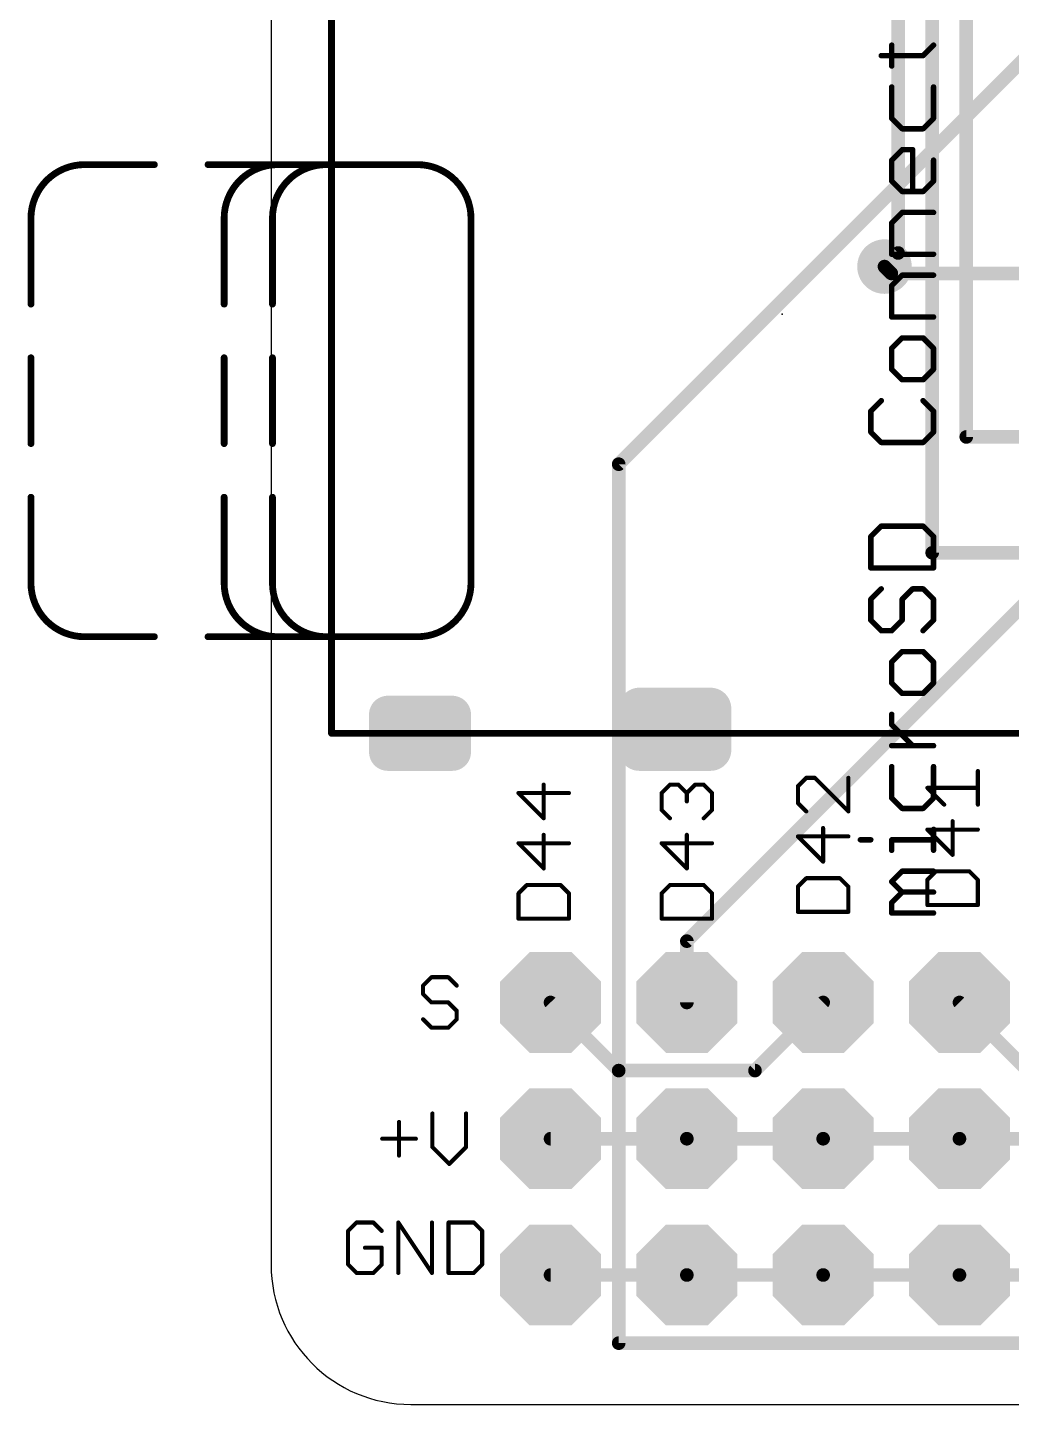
# Model space of a CAD drawing. Extents: x -5 to 102, y -1 to 61.
# Drawn here: x -4.54 to 13.8, y 0 to 25.67 of the extents above; entities that cross this region are included whole.
import ezdxf

# ---------------------------------------------------------------- set-up
doc = ezdxf.new("R2010")
doc.units = 0
for name, color, linetype in [('1', 22, 'CONTINUOUS'), ('16', 175, 'CONTINUOUS'), ('17', 82, 'CONTINUOUS'), ('18', 82, 'CONTINUOUS'), ('20', 7, 'CONTINUOUS'), ('21', 253, 'CONTINUOUS'), ('23', 7, 'CONTINUOUS'), ('48', 253, 'CONTINUOUS'), ('51', 253, 'CONTINUOUS')]:
    doc.layers.add(name, color=color, linetype=linetype)

# ---------------------------------------------------------------- blocks, each defined once
blk = doc.blocks.new('RECT248000X336000R50')
at = {"const_width": 0.3875}
blk.add_lwpolyline([(0.5813, -0.6625), (0.5813, 0.6625, 0.4142), (0.3875, 0.8563), (-0.3875, 0.8563, 0.4142), (-0.5813, 0.6625), (-0.5813, -0.6625, 0.4142), (-0.3875, -0.8563), (0.3875, -0.8563, 0.4142)], format="xyb", close=True, dxfattribs=at)
blk.add_solid([(-0.4129, -0.6879), (0.4129, -0.6879), (-0.4129, 0.6879), (0.4129, 0.6879)])
blk = doc.blocks.new('RECT224000X304000R50')
at = {"const_width": 0.35}
blk.add_lwpolyline([(0.525, -0.6), (0.525, 0.6, 0.4142), (0.35, 0.775), (-0.35, 0.775, 0.4142), (-0.525, 0.6), (-0.525, -0.6, 0.4142), (-0.35, -0.775), (0.35, -0.775, 0.4142)], format="xyb", close=True, dxfattribs=at)
blk.add_solid([(-0.3754, -0.6254), (0.3754, -0.6254), (-0.3754, 0.6254), (0.3754, 0.6254)])
blk = doc.blocks.new('RECT')
blk.add_solid([(-0.5, -0.5), (0.5, -0.5), (-0.5, 0.5), (0.5, 0.5)])
blk = doc.blocks.new('OCTAGONP')
at = {"const_width": 0.5}
blk.add_lwpolyline([(-0.25, -0.1036), (-0.25, 0.1036), (-0.1036, 0.25), (0.1036, 0.25), (0.25, 0.1036), (0.25, -0.1036), (0.1036, -0.25), (-0.1036, -0.25), (-0.25, -0.1036), (-0.25, 0.1036)], dxfattribs=at)
blk = doc.blocks.new('ROUNDV')
at = {"const_width": 0.5}
blk.add_lwpolyline([(0, -0.25, 1), (0, 0.25, 1), (0, -0.25)], format="xyb", dxfattribs=at)

msp = doc.modelspace()

# ---------------------------------------------------------------- linework, layer by layer
at = {"layer": '1', "const_width": 0.254}
for points in [[(12.319, 44.958), (12.319, 15.875)], [(11.684, 21.463), (11.684, 33.655)], [(12.954, 30.607), (12.954, 18.034)], [(11.43, 21.209), (11.684, 21.463)], [(12.954, 18.034), (17.653, 18.034)], [(12.319, 15.875), (16.129, 15.875)], [(5.207, 7.493), (6.477, 6.223)], [(6.477, 6.223), (6.477, 1.143)], [(7.747, 4.953), (10.287, 4.953)], [(10.287, 4.953), (12.827, 4.953)], [(12.827, 4.953), (15.367, 4.953)], [(7.747, 2.413), (10.287, 2.413)], [(10.287, 2.413), (12.827, 2.413)], [(12.827, 2.413), (15.367, 2.413)], [(6.477, 1.143), (82.042, 1.143)]]:
    msp.add_lwpolyline(points, dxfattribs=at)
at = {"layer": '1', "const_width": 0.127}
for points in [[(11.7289, 21.4181, 1), (11.6391, 21.5079)], [(11.3851, 21.2539, 1), (11.4749, 21.1641)], [(11.6205, 21.463, 1), (11.7475, 21.463)], [(12.954, 18.0975, 1), (12.954, 17.9705)], [(12.8905, 18.034, 1), (13.0175, 18.034)], [(12.319, 15.9385, 1), (12.319, 15.8115)], [(12.2555, 15.875, 1), (12.3825, 15.875)], [(5.2519, 7.5379, 1), (5.1621, 7.4481)], [(6.5405, 6.223, 1), (6.4135, 6.223)], [(6.4321, 6.1781, 1), (6.5219, 6.2679)], [(7.747, 5.0165, 1), (7.747, 4.8895)], [(10.287, 5.0165, 1), (10.287, 4.8895)], [(10.287, 4.8895, 1), (10.287, 5.0165)], [(12.827, 5.0165, 1), (12.827, 4.8895)], [(12.827, 4.8895, 1), (12.827, 5.0165)], [(7.747, 2.4765, 1), (7.747, 2.3495)], [(10.287, 2.4765, 1), (10.287, 2.3495)], [(10.287, 2.3495, 1), (10.287, 2.4765)], [(12.827, 2.4765, 1), (12.827, 2.3495)], [(12.827, 2.3495, 1), (12.827, 2.4765)], [(6.477, 1.2065, 1), (6.477, 1.0795)], [(6.4135, 1.143, 1), (6.5405, 1.143)]]:
    msp.add_lwpolyline(points, format="xyb", dxfattribs=at)
at = {"layer": '16', "const_width": 0.254}
for points in [[(6.477, 17.526), (14.478, 25.527)], [(11.557, 21.082), (11.43, 21.209)], [(30.226, 21.082), (11.557, 21.082)], [(7.747, 8.636), (17.018, 17.907)], [(6.477, 6.223), (6.477, 17.526)], [(7.747, 7.493), (7.747, 8.636)], [(10.287, 7.493), (9.017, 6.223)], [(12.827, 7.493), (14.097, 6.223)], [(9.017, 6.223), (6.477, 6.223)], [(7.747, 4.953), (5.207, 4.953)], [(7.747, 2.413), (5.207, 2.413)]]:
    msp.add_lwpolyline(points, dxfattribs=at)
at = {"layer": '16', "const_width": 0.127}
for points in [[(11.4749, 21.2539, 1), (11.3851, 21.1641)], [(11.557, 21.1455, 1), (11.557, 21.0185)], [(11.5121, 21.0371, 1), (11.6019, 21.1269)], [(6.5405, 17.526, 1), (6.4135, 17.526)], [(6.4321, 17.5709, 1), (6.5219, 17.4811)], [(7.8105, 8.636, 1), (7.6835, 8.636)], [(7.7021, 8.6809, 1), (7.7919, 8.5911)], [(7.6835, 7.493, 1), (7.8105, 7.493)], [(10.3319, 7.4481, 1), (10.2421, 7.5379)], [(12.8719, 7.5379, 1), (12.7821, 7.4481)], [(6.477, 6.2865, 1), (6.477, 6.1595)], [(6.4135, 6.223, 1), (6.5405, 6.223)], [(8.9721, 6.2679, 1), (9.0619, 6.1781)], [(9.017, 6.1595, 1), (9.017, 6.2865)], [(5.207, 5.0165, 1), (5.207, 4.8895)], [(7.747, 4.8895, 1), (7.747, 5.0165)], [(5.207, 2.4765, 1), (5.207, 2.3495)], [(7.747, 2.3495, 1), (7.747, 2.4765)]]:
    msp.add_lwpolyline(points, format="xyb", dxfattribs=at)
at = {"layer": '20'}
for p, q in [((0, 58.5419), (0, 2.6058)), ((2.6058, 0), (99.1487, 0))]:
    msp.add_line(p, q, dxfattribs=at)
msp.add_arc((2.6058, 2.6058), 2.6058, 180, 270, dxfattribs=at)
at = {"layer": '21'}
for points, const_width in [([(1.125, 27.81), (1.125, 12.51)], 0.127), ([(1.125, 23.11), (2.725, 23.11)], 0.127), ([(3.725, 22.11), (3.725, 15.31)], 0.127), ([(2.725, 14.31), (1.125, 14.31)], 0.127), ([(1.125, 12.51), (16.925, 12.51)], 0.127), ([(13.1699, 11.1801), (13.1699, 11.8072)], 0.0762), ([(5.0796, 10.9261), (5.0796, 11.5532)], 0.0762), ([(7.2763, 11.3964), (7.4331, 11.5532)], 0.0762), ([(7.4331, 11.5532), (7.5898, 11.5532)], 0.0762), ([(7.5898, 11.5532), (7.7466, 11.3964)], 0.0762), ([(7.7466, 11.3964), (7.9034, 11.5532)], 0.0762), ([(7.9034, 11.5532), (8.0601, 11.5532)], 0.0762), ([(8.0601, 11.5532), (8.2169, 11.3964)], 0.0762), ([(9.9731, 11.6802), (9.8163, 11.5234)], 0.0762), ([(9.8163, 11.5234), (9.8163, 11.2099)], 0.0762), ([(10.1298, 11.6802), (9.9731, 11.6802)], 0.0762), ([(10.7569, 11.0531), (10.1298, 11.6802)], 0.0762), ([(10.7569, 11.6802), (10.7569, 11.0531)], 0.0762), ([(5.5499, 11.3964), (4.6093, 11.3964)], 0.0762), ([(4.6093, 11.3964), (5.0796, 10.9261)], 0.0762), ([(7.2763, 11.0829), (7.2763, 11.3964)], 0.0762), ([(7.7466, 11.3964), (7.7466, 11.2397)], 0.0762), ([(8.2169, 11.3964), (8.2169, 11.0829)], 0.0762), ([(12.5428, 11.1801), (12.2293, 11.4937)], 0.0762), ([(12.2293, 11.4937), (13.1699, 11.4937)], 0.0762), ([(7.4331, 10.9261), (7.2763, 11.0829)], 0.0762), ([(8.2169, 11.0829), (8.0601, 10.9261)], 0.0762), ([(9.8163, 11.2099), (9.9731, 11.0531)], 0.0762), ([(10.2866, 10.1176), (10.2866, 10.7447)], 0.0762), ([(12.6996, 10.2446), (12.6996, 10.8717)], 0.0762), ([(5.0796, 9.9906), (5.0796, 10.6177)], 0.0762), ([(7.7466, 9.9906), (7.7466, 10.6177)], 0.0762), ([(10.7569, 10.5879), (9.8163, 10.5879)], 0.0762), ([(9.8163, 10.5879), (10.2866, 10.1176)], 0.0762), ([(13.1699, 10.7149), (12.2293, 10.7149)], 0.0762), ([(12.2293, 10.7149), (12.6996, 10.2446)], 0.0762), ([(5.5499, 10.4609), (4.6093, 10.4609)], 0.0762), ([(4.6093, 10.4609), (5.0796, 9.9906)], 0.0762), ([(8.2169, 10.4609), (7.2763, 10.4609)], 0.0762), ([(7.2763, 10.4609), (7.7466, 9.9906)], 0.0762), ([(9.9731, 9.8092), (9.8163, 9.6524)], 0.0762), ([(10.6001, 9.8092), (9.9731, 9.8092)], 0.0762), ([(10.7569, 9.6524), (10.6001, 9.8092)], 0.0762), ([(12.3861, 9.9362), (12.2293, 9.7794)], 0.0762), ([(12.2293, 9.7794), (12.2293, 9.3091)], 0.0762), ([(13.0131, 9.9362), (12.3861, 9.9362)], 0.0762), ([(13.1699, 9.7794), (13.0131, 9.9362)], 0.0762), ([(13.1699, 9.3091), (13.1699, 9.7794)], 0.0762), ([(4.7661, 9.6822), (4.6093, 9.5254)], 0.0762), ([(4.6093, 9.5254), (4.6093, 9.0551)], 0.0762), ([(5.3931, 9.6822), (4.7661, 9.6822)], 0.0762), ([(5.5499, 9.5254), (5.3931, 9.6822)], 0.0762), ([(5.5499, 9.0551), (5.5499, 9.5254)], 0.0762), ([(7.4331, 9.6822), (7.2763, 9.5254)], 0.0762), ([(7.2763, 9.5254), (7.2763, 9.0551)], 0.0762), ([(8.0601, 9.6822), (7.4331, 9.6822)], 0.0762), ([(8.2169, 9.5254), (8.0601, 9.6822)], 0.0762), ([(8.2169, 9.0551), (8.2169, 9.5254)], 0.0762), ([(9.8163, 9.6524), (9.8163, 9.1821)], 0.0762), ([(10.7569, 9.1821), (10.7569, 9.6524)], 0.0762), ([(12.2293, 9.3091), (13.1699, 9.3091)], 0.0762), ([(4.6093, 9.0551), (5.5499, 9.0551)], 0.0762), ([(7.2763, 9.0551), (8.2169, 9.0551)], 0.0762), ([(9.8163, 9.1821), (10.7569, 9.1821)], 0.0762), ([(2.9889, 7.9637), (2.8321, 7.8069)], 0.0762), ([(3.3024, 7.9637), (2.9889, 7.9637)], 0.0762), ([(3.4592, 7.8069), (3.3024, 7.9637)], 0.0762), ([(2.8321, 7.8069), (2.8321, 7.6502)], 0.0762), ([(2.8321, 7.6502), (2.9889, 7.4934)], 0.0762), ([(2.9889, 7.4934), (3.3024, 7.4934)], 0.0762), ([(3.3024, 7.4934), (3.4592, 7.3366)], 0.0762), ([(2.9889, 7.0231), (2.8321, 7.1799)], 0.0762), ([(3.4592, 7.1799), (3.3024, 7.0231)], 0.0762), ([(3.4592, 7.3366), (3.4592, 7.1799)], 0.0762), ([(3.3024, 7.0231), (2.9889, 7.0231)], 0.0762), ([(3.0056, 5.4237), (3.0056, 4.7966)], 0.0762), ([(3.6327, 4.7966), (3.6327, 5.4237)], 0.0762), ([(2.3836, 5.2669), (2.3836, 4.6399)], 0.0762), ([(2.0701, 4.9534), (2.6972, 4.9534)], 0.0762), ([(3.0056, 4.7966), (3.3192, 4.4831)], 0.0762), ([(3.3192, 4.4831), (3.6327, 4.7966)], 0.0762), ([(1.5919, 3.3917), (1.4351, 3.2349)], 0.0762), ([(1.9054, 3.3917), (1.5919, 3.3917)], 0.0762), ([(2.0622, 3.2349), (1.9054, 3.3917)], 0.0762), ([(2.3706, 2.4511), (2.3706, 3.3917)], 0.0762), ([(2.3706, 3.3917), (2.9977, 2.4511)], 0.0762), ([(2.9977, 2.4511), (2.9977, 3.3917)], 0.0762), ([(3.3061, 3.3917), (3.3061, 2.4511)], 0.0762), ([(3.7764, 3.3917), (3.3061, 3.3917)], 0.0762), ([(3.9332, 3.2349), (3.7764, 3.3917)], 0.0762), ([(1.4351, 3.2349), (1.4351, 2.6079)], 0.0762), ([(3.9332, 2.6079), (3.9332, 3.2349)], 0.0762), ([(2.0622, 2.9214), (1.7486, 2.9214)], 0.0762), ([(2.0622, 2.6079), (2.0622, 2.9214)], 0.0762), ([(1.4351, 2.6079), (1.5919, 2.4511)], 0.0762), ([(1.9054, 2.4511), (2.0622, 2.6079)], 0.0762), ([(3.7764, 2.4511), (3.9332, 2.6079)], 0.0762), ([(1.5919, 2.4511), (1.9054, 2.4511)], 0.0762), ([(3.3061, 2.4511), (3.7764, 2.4511)], 0.0762)]:
    msp.add_lwpolyline(points, dxfattribs=dict(at, const_width=const_width))
for points, const_width in [([(1.125, 23.1417, 1), (1.125, 23.0783)], 0.0635), ([(3.725, 22.11, 0.4142), (2.725, 23.11)], 0.127), ([(2.725, 23.1417, 1), (2.725, 23.0783)], 0.0635), ([(2.725, 23.0783, 1), (2.725, 23.1417)], 0.0635), ([(3.7568, 22.11, 1), (3.6932, 22.11)], 0.0635), ([(3.6932, 22.11, 1), (3.7568, 22.11)], 0.0635), ([(2.725, 14.31, 0.4142), (3.725, 15.31)], 0.127), ([(3.7568, 15.31, 1), (3.6932, 15.31)], 0.0635), ([(3.6932, 15.31, 1), (3.7568, 15.31)], 0.0635), ([(1.125, 14.3418, 1), (1.125, 14.2782)], 0.0635), ([(2.725, 14.3418, 1), (2.725, 14.2782)], 0.0635), ([(2.725, 14.2782, 1), (2.725, 14.3418)], 0.0635), ([(1.125, 12.5418, 1), (1.125, 12.4782)], 0.0635), ([(1.0933, 12.51, 1), (1.1567, 12.51)], 0.0635), ([(13.189, 11.8072, 1), (13.1509, 11.8072)], 0.0381), ([(5.0987, 11.5532, 1), (5.0606, 11.5532)], 0.0381), ([(7.4331, 11.5723, 1), (7.4331, 11.5342)], 0.0381), ([(7.4465, 11.5397, 1), (7.4196, 11.5667)], 0.0381), ([(7.6033, 11.5667, 1), (7.5764, 11.5397)], 0.0381), ([(7.5898, 11.5342, 1), (7.5898, 11.5723)], 0.0381), ([(7.9034, 11.5723, 1), (7.9034, 11.5342)], 0.0381), ([(7.9168, 11.5397, 1), (7.8899, 11.5667)], 0.0381), ([(8.0736, 11.5667, 1), (8.0467, 11.5397)], 0.0381), ([(8.0601, 11.5342, 1), (8.0601, 11.5723)], 0.0381), ([(9.8353, 11.5234, 1), (9.7972, 11.5234)], 0.0381), ([(9.8028, 11.5369, 1), (9.8298, 11.51)], 0.0381), ([(9.9731, 11.6993, 1), (9.9731, 11.6612)], 0.0381), ([(9.9865, 11.6667, 1), (9.9596, 11.6937)], 0.0381), ([(10.1433, 11.6937, 1), (10.1164, 11.6667)], 0.0381), ([(10.1298, 11.6612, 1), (10.1298, 11.6993)], 0.0381), ([(10.7759, 11.6802, 1), (10.7378, 11.6802)], 0.0381), ([(4.6228, 11.4099, 1), (4.5958, 11.383)], 0.0381), ([(4.6093, 11.4155, 1), (4.6093, 11.3774)], 0.0381), ([(5.5499, 11.3774, 1), (5.5499, 11.4155)], 0.0381), ([(7.2953, 11.3964, 1), (7.2572, 11.3964)], 0.0381), ([(7.2628, 11.4099, 1), (7.2898, 11.383)], 0.0381), ([(7.7656, 11.3964, 1), (7.7275, 11.3964)], 0.0381), ([(7.7331, 11.4099, 1), (7.7601, 11.383)], 0.0381), ([(7.7331, 11.383, 1), (7.7601, 11.4099)], 0.0381), ([(8.236, 11.3964, 1), (8.1979, 11.3964)], 0.0381), ([(8.2034, 11.383, 1), (8.2304, 11.4099)], 0.0381), ([(12.2428, 11.5071, 1), (12.2158, 11.4802)], 0.0381), ([(12.2293, 11.5127, 1), (12.2293, 11.4746)], 0.0381), ([(13.1699, 11.4746, 1), (13.1699, 11.5127)], 0.0381), ([(7.2898, 11.0964, 1), (7.2628, 11.0694)], 0.0381), ([(7.2572, 11.0829, 1), (7.2953, 11.0829)], 0.0381), ([(7.7275, 11.2397, 1), (7.7656, 11.2397)], 0.0381), ([(8.1979, 11.0829, 1), (8.236, 11.0829)], 0.0381), ([(8.2304, 11.0694, 1), (8.2034, 11.0964)], 0.0381), ([(9.8298, 11.2234, 1), (9.8028, 11.1964)], 0.0381), ([(9.7972, 11.2099, 1), (9.8353, 11.2099)], 0.0381), ([(9.9596, 11.0397, 1), (9.9865, 11.0666)], 0.0381), ([(10.7378, 11.0531, 1), (10.7759, 11.0531)], 0.0381), ([(10.7434, 11.0397, 1), (10.7704, 11.0666)], 0.0381), ([(12.5294, 11.1667, 1), (12.5563, 11.1936)], 0.0381), ([(13.1509, 11.1801, 1), (13.189, 11.1801)], 0.0381), ([(5.0606, 10.9261, 1), (5.0987, 10.9261)], 0.0381), ([(5.0661, 10.9127, 1), (5.0931, 10.9396)], 0.0381), ([(7.4196, 10.9127, 1), (7.4465, 10.9396)], 0.0381), ([(8.0467, 10.9396, 1), (8.0736, 10.9127)], 0.0381), ([(10.3056, 10.7447, 1), (10.2675, 10.7447)], 0.0381), ([(12.7187, 10.8717, 1), (12.6806, 10.8717)], 0.0381), ([(5.0987, 10.6177, 1), (5.0606, 10.6177)], 0.0381), ([(7.7656, 10.6177, 1), (7.7275, 10.6177)], 0.0381), ([(9.8163, 10.607, 1), (9.8163, 10.5689)], 0.0381), ([(9.8298, 10.6014, 1), (9.8028, 10.5744)], 0.0381), ([(10.7569, 10.5689, 1), (10.7569, 10.607)], 0.0381), ([(12.2293, 10.734, 1), (12.2293, 10.6959)], 0.0381), ([(12.2428, 10.7284, 1), (12.2158, 10.7014)], 0.0381), ([(13.1699, 10.6959, 1), (13.1699, 10.734)], 0.0381), ([(4.6093, 10.48, 1), (4.6093, 10.4419)], 0.0381), ([(4.6228, 10.4744, 1), (4.5958, 10.4474)], 0.0381), ([(5.5499, 10.4419, 1), (5.5499, 10.48)], 0.0381), ([(7.2763, 10.48, 1), (7.2763, 10.4419)], 0.0381), ([(7.2898, 10.4744, 1), (7.2628, 10.4474)], 0.0381), ([(8.2169, 10.4419, 1), (8.2169, 10.48)], 0.0381), ([(12.6861, 10.2311, 1), (12.7131, 10.2581)], 0.0381), ([(5.0606, 9.9906, 1), (5.0987, 9.9906)], 0.0381), ([(5.0661, 9.9771, 1), (5.0931, 10.0041)], 0.0381), ([(7.7275, 9.9906, 1), (7.7656, 9.9906)], 0.0381), ([(7.7331, 9.9771, 1), (7.7601, 10.0041)], 0.0381), ([(10.2675, 10.1176, 1), (10.3056, 10.1176)], 0.0381), ([(10.2731, 10.1041, 1), (10.3001, 10.1311)], 0.0381), ([(12.6806, 10.2446, 1), (12.7187, 10.2446)], 0.0381), ([(9.9731, 9.8282, 1), (9.9731, 9.7901)], 0.0381), ([(9.9865, 9.7957, 1), (9.9596, 9.8226)], 0.0381), ([(10.6136, 9.8226, 1), (10.5867, 9.7957)], 0.0381), ([(10.6001, 9.7901, 1), (10.6001, 9.8282)], 0.0381), ([(12.2483, 9.7794, 1), (12.2102, 9.7794)], 0.0381), ([(12.2158, 9.7929, 1), (12.2428, 9.7659)], 0.0381), ([(12.3861, 9.9552, 1), (12.3861, 9.9171)], 0.0381), ([(12.3995, 9.9227, 1), (12.3726, 9.9496)], 0.0381), ([(13.0266, 9.9496, 1), (12.9997, 9.9227)], 0.0381), ([(13.0131, 9.9171, 1), (13.0131, 9.9552)], 0.0381), ([(13.189, 9.7794, 1), (13.1509, 9.7794)], 0.0381), ([(13.1564, 9.7659, 1), (13.1834, 9.7929)], 0.0381), ([(4.6283, 9.5254, 1), (4.5902, 9.5254)], 0.0381), ([(4.5958, 9.5389, 1), (4.6228, 9.5119)], 0.0381), ([(4.7661, 9.7012, 1), (4.7661, 9.6631)], 0.0381), ([(4.7795, 9.6687, 1), (4.7526, 9.6956)], 0.0381), ([(5.4066, 9.6956, 1), (5.3797, 9.6687)], 0.0381), ([(5.3931, 9.6631, 1), (5.3931, 9.7012)], 0.0381), ([(5.569, 9.5254, 1), (5.5309, 9.5254)], 0.0381), ([(5.5364, 9.5119, 1), (5.5634, 9.5389)], 0.0381), ([(7.2953, 9.5254, 1), (7.2572, 9.5254)], 0.0381), ([(7.2628, 9.5389, 1), (7.2898, 9.5119)], 0.0381), ([(7.4331, 9.7012, 1), (7.4331, 9.6631)], 0.0381), ([(7.4465, 9.6687, 1), (7.4196, 9.6956)], 0.0381), ([(8.0736, 9.6956, 1), (8.0467, 9.6687)], 0.0381), ([(8.0601, 9.6631, 1), (8.0601, 9.7012)], 0.0381), ([(8.236, 9.5254, 1), (8.1979, 9.5254)], 0.0381), ([(8.2034, 9.5119, 1), (8.2304, 9.5389)], 0.0381), ([(9.8353, 9.6524, 1), (9.7972, 9.6524)], 0.0381), ([(9.8028, 9.6659, 1), (9.8298, 9.6389)], 0.0381), ([(10.7759, 9.6524, 1), (10.7378, 9.6524)], 0.0381), ([(10.7434, 9.6389, 1), (10.7704, 9.6659)], 0.0381), ([(12.2293, 9.3282, 1), (12.2293, 9.2901)], 0.0381), ([(12.2102, 9.3091, 1), (12.2483, 9.3091)], 0.0381), ([(13.1509, 9.3091, 1), (13.189, 9.3091)], 0.0381), ([(13.1699, 9.2901, 1), (13.1699, 9.3282)], 0.0381), ([(4.6093, 9.0742, 1), (4.6093, 9.0361)], 0.0381), ([(4.5902, 9.0551, 1), (4.6283, 9.0551)], 0.0381), ([(5.5309, 9.0551, 1), (5.569, 9.0551)], 0.0381), ([(5.5499, 9.0361, 1), (5.5499, 9.0742)], 0.0381), ([(7.2763, 9.0742, 1), (7.2763, 9.0361)], 0.0381), ([(7.2572, 9.0551, 1), (7.2953, 9.0551)], 0.0381), ([(8.1979, 9.0551, 1), (8.236, 9.0551)], 0.0381), ([(8.2169, 9.0361, 1), (8.2169, 9.0742)], 0.0381), ([(9.8163, 9.2012, 1), (9.8163, 9.1631)], 0.0381), ([(9.7972, 9.1821, 1), (9.8353, 9.1821)], 0.0381), ([(10.7378, 9.1821, 1), (10.7759, 9.1821)], 0.0381), ([(10.7569, 9.1631, 1), (10.7569, 9.2012)], 0.0381), ([(2.9889, 7.9828, 1), (2.9889, 7.9447)], 0.0381), ([(3.0023, 7.9502, 1), (2.9754, 7.9772)], 0.0381), ([(3.3159, 7.9772, 1), (3.2889, 7.9502)], 0.0381), ([(3.3024, 7.9447, 1), (3.3024, 7.9828)], 0.0381), ([(2.8512, 7.8069, 1), (2.8131, 7.8069)], 0.0381), ([(2.8186, 7.8204, 1), (2.8456, 7.7935)], 0.0381), ([(3.4457, 7.7935, 1), (3.4726, 7.8204)], 0.0381), ([(2.8456, 7.6636, 1), (2.8186, 7.6367)], 0.0381), ([(2.8131, 7.6502, 1), (2.8512, 7.6502)], 0.0381), ([(2.9889, 7.5125, 1), (2.9889, 7.4744)], 0.0381), ([(2.9754, 7.4799, 1), (3.0023, 7.5069)], 0.0381), ([(3.3159, 7.5069, 1), (3.2889, 7.4799)], 0.0381), ([(3.3024, 7.4744, 1), (3.3024, 7.5125)], 0.0381), ([(2.8456, 7.1933, 1), (2.8186, 7.1664)], 0.0381), ([(3.4782, 7.3366, 1), (3.4401, 7.3366)], 0.0381), ([(3.4401, 7.1799, 1), (3.4782, 7.1799)], 0.0381), ([(3.4726, 7.1664, 1), (3.4457, 7.1933)], 0.0381), ([(3.4457, 7.3232, 1), (3.4726, 7.3501)], 0.0381), ([(2.9889, 7.0422, 1), (2.9889, 7.0041)], 0.0381), ([(2.9754, 7.0096, 1), (3.0023, 7.0366)], 0.0381), ([(3.2889, 7.0366, 1), (3.3159, 7.0096)], 0.0381), ([(3.3024, 7.0041, 1), (3.3024, 7.0422)], 0.0381), ([(3.0247, 5.4237, 1), (2.9866, 5.4237)], 0.0381), ([(3.6517, 5.4237, 1), (3.6136, 5.4237)], 0.0381), ([(2.4027, 5.2669, 1), (2.3646, 5.2669)], 0.0381), ([(2.0701, 4.9725, 1), (2.0701, 4.9344)], 0.0381), ([(2.6972, 4.9344, 1), (2.6972, 4.9725)], 0.0381), ([(2.3646, 4.6399, 1), (2.4027, 4.6399)], 0.0381), ([(3.0191, 4.8101, 1), (2.9921, 4.7832)], 0.0381), ([(2.9866, 4.7966, 1), (3.0247, 4.7966)], 0.0381), ([(3.6136, 4.7966, 1), (3.6517, 4.7966)], 0.0381), ([(3.6462, 4.7832, 1), (3.6192, 4.8101)], 0.0381), ([(3.3057, 4.4966, 1), (3.3326, 4.4696)], 0.0381), ([(3.3057, 4.4696, 1), (3.3326, 4.4966)], 0.0381), ([(1.5919, 3.4108, 1), (1.5919, 3.3727)], 0.0381), ([(1.6053, 3.3782, 1), (1.5784, 3.4052)], 0.0381), ([(1.9189, 3.4052, 1), (1.8919, 3.3782)], 0.0381), ([(1.9054, 3.3727, 1), (1.9054, 3.4108)], 0.0381), ([(2.3897, 3.3917, 1), (2.3516, 3.3917)], 0.0381), ([(2.3865, 3.4023, 1), (2.3548, 3.3811)], 0.0381), ([(3.0167, 3.3917, 1), (2.9786, 3.3917)], 0.0381), ([(3.3061, 3.4108, 1), (3.3061, 3.3727)], 0.0381), ([(3.3252, 3.3917, 1), (3.2871, 3.3917)], 0.0381), ([(3.7899, 3.4052, 1), (3.763, 3.3782)], 0.0381), ([(3.7764, 3.3727, 1), (3.7764, 3.4108)], 0.0381), ([(1.4542, 3.2349, 1), (1.4161, 3.2349)], 0.0381), ([(1.4216, 3.2484, 1), (1.4486, 3.2215)], 0.0381), ([(2.0487, 3.2215, 1), (2.0756, 3.2484)], 0.0381), ([(3.9523, 3.2349, 1), (3.9142, 3.2349)], 0.0381), ([(3.9197, 3.2215, 1), (3.9467, 3.2484)], 0.0381), ([(1.7486, 2.9405, 1), (1.7486, 2.9024)], 0.0381), ([(2.0812, 2.9214, 1), (2.0431, 2.9214)], 0.0381), ([(2.0622, 2.9024, 1), (2.0622, 2.9405)], 0.0381), ([(1.4486, 2.6213, 1), (1.4216, 2.5944)], 0.0381), ([(1.4161, 2.6079, 1), (1.4542, 2.6079)], 0.0381), ([(2.0431, 2.6079, 1), (2.0812, 2.6079)], 0.0381), ([(2.0756, 2.5944, 1), (2.0487, 2.6213)], 0.0381), ([(3.9142, 2.6079, 1), (3.9523, 2.6079)], 0.0381), ([(3.9467, 2.5944, 1), (3.9197, 2.6213)], 0.0381), ([(1.5919, 2.4702, 1), (1.5919, 2.4321)], 0.0381), ([(1.5784, 2.4376, 1), (1.6053, 2.4646)], 0.0381), ([(1.8919, 2.4646, 1), (1.9189, 2.4376)], 0.0381), ([(1.9054, 2.4321, 1), (1.9054, 2.4702)], 0.0381), ([(2.3516, 2.4511, 1), (2.3897, 2.4511)], 0.0381), ([(2.9786, 2.4511, 1), (3.0167, 2.4511)], 0.0381), ([(2.9818, 2.4405, 1), (3.0135, 2.4617)], 0.0381), ([(3.3061, 2.4702, 1), (3.3061, 2.4321)], 0.0381), ([(3.2871, 2.4511, 1), (3.3252, 2.4511)], 0.0381), ([(3.763, 2.4646, 1), (3.7899, 2.4376)], 0.0381), ([(3.7764, 2.4321, 1), (3.7764, 2.4702)], 0.0381)]:
    msp.add_lwpolyline(points, format="xyb", dxfattribs=dict(at, const_width=const_width))
at = {"layer": '23'}
msp.add_point((9.525, 20.32), dxfattribs=at)
at = {"layer": '48', "const_width": 0.1016}
for points in [[(11.3697, 25.1422), (12.1493, 25.1422)], [(11.5646, 24.9473), (11.5646, 25.3371)], [(12.1493, 25.1422), (12.3442, 25.3371)], [(11.5646, 24.5575), (11.5646, 23.9728)], [(12.3442, 23.9728), (12.3442, 24.5575)], [(11.5646, 23.9728), (11.7595, 23.7779)], [(12.1493, 23.7779), (12.3442, 23.9728)], [(11.7595, 23.7779), (12.1493, 23.7779)], [(11.5646, 23.1932), (11.7595, 23.3881)], [(11.7595, 23.3881), (11.9544, 23.3881)], [(11.9544, 23.3881), (11.9544, 22.6085)], [(11.5646, 22.8034), (11.5646, 23.1932)], [(12.3442, 23.1932), (12.3442, 22.8034)], [(11.7595, 22.6085), (11.5646, 22.8034)], [(12.3442, 22.8034), (12.1493, 22.6085)], [(12.1493, 22.6085), (11.7595, 22.6085)], [(11.5646, 22.0238), (11.7595, 22.2187)], [(11.5646, 21.4391), (11.5646, 22.0238)], [(11.7595, 22.2187), (12.3442, 22.2187)], [(12.3442, 21.4391), (11.5646, 21.4391)], [(11.5646, 20.8544), (11.7595, 21.0493)], [(11.7595, 21.0493), (12.3442, 21.0493)], [(11.5646, 20.2697), (11.5646, 20.8544)], [(12.3442, 20.2697), (11.5646, 20.2697)], [(11.7595, 19.8799), (11.5646, 19.685)], [(12.1493, 19.8799), (11.7595, 19.8799)], [(12.3442, 19.685), (12.1493, 19.8799)], [(11.5646, 19.685), (11.5646, 19.2952)], [(12.3442, 19.2952), (12.3442, 19.685)], [(11.5646, 19.2952), (11.7595, 19.1003)], [(12.1493, 19.1003), (12.3442, 19.2952)], [(11.7595, 19.1003), (12.1493, 19.1003)], [(11.3697, 18.7105), (11.1748, 18.5156)], [(12.3442, 18.5156), (12.1493, 18.7105)], [(11.1748, 18.5156), (11.1748, 18.1258)], [(12.3442, 18.1258), (12.3442, 18.5156)], [(11.1748, 18.1258), (11.3697, 17.9309)], [(11.3697, 17.9309), (12.1493, 17.9309)], [(12.1493, 17.9309), (12.3442, 18.1258)], [(11.3697, 16.3717), (11.1748, 16.1768)], [(11.1748, 16.1768), (11.1748, 15.5921)], [(12.1493, 16.3717), (11.3697, 16.3717)], [(12.3442, 16.1768), (12.1493, 16.3717)], [(12.3442, 15.5921), (12.3442, 16.1768)], [(11.1748, 15.5921), (12.3442, 15.5921)], [(11.3697, 15.2023), (11.1748, 15.0074)], [(11.7595, 15.0074), (11.9544, 15.2023)], [(11.9544, 15.2023), (12.1493, 15.2023)], [(12.1493, 15.2023), (12.3442, 15.0074)], [(11.1748, 15.0074), (11.1748, 14.6176)], [(11.7595, 14.6176), (11.7595, 15.0074)], [(12.3442, 15.0074), (12.3442, 14.6176)], [(11.1748, 14.6176), (11.3697, 14.4227)], [(11.5646, 14.4227), (11.7595, 14.6176)], [(12.3442, 14.6176), (12.1493, 14.4227)], [(11.3697, 14.4227), (11.5646, 14.4227)], [(11.7595, 14.0329), (11.5646, 13.838)], [(11.5646, 13.838), (11.5646, 13.4482)], [(12.1493, 14.0329), (11.7595, 14.0329)], [(12.3442, 13.838), (12.1493, 14.0329)], [(12.3442, 13.4482), (12.3442, 13.838)], [(11.5646, 13.4482), (11.7595, 13.2533)], [(12.1493, 13.2533), (12.3442, 13.4482)], [(11.7595, 13.2533), (12.1493, 13.2533)], [(11.5646, 12.6686), (11.5646, 12.8635)], [(11.9544, 12.2788), (11.5646, 12.6686)], [(12.3442, 12.2788), (11.5646, 12.2788)], [(11.5646, 11.889), (11.5646, 11.3043)], [(12.3442, 11.3043), (12.3442, 11.889)], [(11.5646, 11.3043), (11.7595, 11.1094)], [(12.1493, 11.1094), (12.3442, 11.3043)], [(11.7595, 11.1094), (12.1493, 11.1094)], [(10.9799, 10.5247), (11.1748, 10.5247)], [(11.5646, 10.3298), (11.5646, 10.5247)], [(11.5646, 10.5247), (12.3442, 10.5247)], [(12.3442, 10.3298), (12.3442, 10.7196)], [(11.5646, 9.7451), (11.7595, 9.94)], [(11.7595, 9.5502), (11.5646, 9.7451)], [(11.7595, 9.94), (12.3442, 9.94)], [(11.5646, 9.3553), (11.7595, 9.5502)], [(11.7595, 9.5502), (12.3442, 9.5502)], [(11.5646, 9.1604), (11.5646, 9.3553)], [(12.3442, 9.1604), (11.5646, 9.1604)]]:
    msp.add_lwpolyline(points, dxfattribs=at)
at = {"layer": '48', "const_width": 0.0508}
for points in [[(11.3697, 25.1676, 1), (11.3697, 25.1168)], [(11.59, 25.3371, 1), (11.5392, 25.3371)], [(12.1313, 25.1601, 1), (12.1673, 25.1242)], [(12.1493, 25.1168, 1), (12.1493, 25.1676)], [(12.3622, 25.3191, 1), (12.3262, 25.355)], [(11.5392, 24.9473, 1), (11.59, 24.9473)], [(11.59, 24.5575, 1), (11.5392, 24.5575)], [(12.3696, 24.5575, 1), (12.3188, 24.5575)], [(11.5826, 23.9907, 1), (11.5466, 23.9548)], [(11.5392, 23.9728, 1), (11.59, 23.9728)], [(12.3188, 23.9728, 1), (12.3696, 23.9728)], [(12.3622, 23.9548, 1), (12.3262, 23.9907)], [(11.7595, 23.8033, 1), (11.7595, 23.7525)], [(11.7415, 23.7599, 1), (11.7775, 23.7958)], [(12.1313, 23.7958, 1), (12.1673, 23.7599)], [(12.1493, 23.7525, 1), (12.1493, 23.8033)], [(11.7595, 23.4135, 1), (11.7595, 23.3627)], [(11.7775, 23.3701, 1), (11.7415, 23.406)], [(11.9798, 23.3881, 1), (11.929, 23.3881)], [(11.9544, 23.3627, 1), (11.9544, 23.4135)], [(11.59, 23.1932, 1), (11.5392, 23.1932)], [(11.5466, 23.2111, 1), (11.5826, 23.1752)], [(12.3696, 23.1932, 1), (12.3188, 23.1932)], [(11.5826, 22.8213, 1), (11.5466, 22.7854)], [(12.3622, 22.7854, 1), (12.3262, 22.8213)], [(11.5392, 22.8034, 1), (11.59, 22.8034)], [(11.7595, 22.6339, 1), (11.7595, 22.5831)], [(11.7415, 22.5905, 1), (11.7775, 22.6264)], [(11.929, 22.6085, 1), (11.9798, 22.6085)], [(12.1313, 22.6264, 1), (12.1673, 22.5905)], [(12.1493, 22.5831, 1), (12.1493, 22.6339)], [(12.3188, 22.8034, 1), (12.3696, 22.8034)], [(11.59, 22.0238, 1), (11.5392, 22.0238)], [(11.7595, 22.2441, 1), (11.7595, 22.1933)], [(11.7775, 22.2007, 1), (11.7415, 22.2366)], [(12.3442, 22.1933, 1), (12.3442, 22.2441)], [(11.5466, 22.0417, 1), (11.5826, 22.0058)], [(11.5646, 21.4645, 1), (11.5646, 21.4137)], [(11.5392, 21.4391, 1), (11.59, 21.4391)], [(12.3442, 21.4137, 1), (12.3442, 21.4645)], [(11.7595, 21.0747, 1), (11.7595, 21.0239)], [(11.7775, 21.0313, 1), (11.7415, 21.0672)], [(12.3442, 21.0239, 1), (12.3442, 21.0747)], [(11.59, 20.8544, 1), (11.5392, 20.8544)], [(11.5466, 20.8723, 1), (11.5826, 20.8364)], [(11.5646, 20.2951, 1), (11.5646, 20.2443)], [(11.5392, 20.2697, 1), (11.59, 20.2697)], [(12.3442, 20.2443, 1), (12.3442, 20.2951)], [(11.7595, 19.9053, 1), (11.7595, 19.8545)], [(11.7775, 19.8619, 1), (11.7415, 19.8978)], [(12.1673, 19.8978, 1), (12.1313, 19.8619)], [(12.1493, 19.8545, 1), (12.1493, 19.9053)], [(11.59, 19.685, 1), (11.5392, 19.685)], [(11.5466, 19.7029, 1), (11.5826, 19.667)], [(12.3696, 19.685, 1), (12.3188, 19.685)], [(12.3262, 19.667, 1), (12.3622, 19.7029)], [(11.5826, 19.3131, 1), (11.5466, 19.2772)], [(11.5392, 19.2952, 1), (11.59, 19.2952)], [(12.3188, 19.2952, 1), (12.3696, 19.2952)], [(12.3622, 19.2772, 1), (12.3262, 19.3131)], [(11.7595, 19.1257, 1), (11.7595, 19.0749)], [(11.7415, 19.0823, 1), (11.7775, 19.1182)], [(12.1313, 19.1182, 1), (12.1673, 19.0823)], [(12.1493, 19.0749, 1), (12.1493, 19.1257)], [(11.3877, 18.6925, 1), (11.3517, 18.7284)], [(12.1673, 18.7284, 1), (12.1313, 18.6925)], [(11.2002, 18.5156, 1), (11.1494, 18.5156)], [(11.1568, 18.5335, 1), (11.1928, 18.4976)], [(12.3696, 18.5156, 1), (12.3188, 18.5156)], [(12.3262, 18.4976, 1), (12.3622, 18.5335)], [(11.1928, 18.1437, 1), (11.1568, 18.1078)], [(11.1494, 18.1258, 1), (11.2002, 18.1258)], [(11.3697, 17.9563, 1), (11.3697, 17.9055)], [(11.3517, 17.9129, 1), (11.3877, 17.9488)], [(12.1313, 17.9488, 1), (12.1673, 17.9129)], [(12.1493, 17.9055, 1), (12.1493, 17.9563)], [(12.3188, 18.1258, 1), (12.3696, 18.1258)], [(12.3622, 18.1078, 1), (12.3262, 18.1437)], [(11.2002, 16.1768, 1), (11.1494, 16.1768)], [(11.1568, 16.1947, 1), (11.1928, 16.1588)], [(11.3697, 16.3971, 1), (11.3697, 16.3463)], [(11.3877, 16.3537, 1), (11.3517, 16.3896)], [(12.1673, 16.3896, 1), (12.1313, 16.3537)], [(12.1493, 16.3463, 1), (12.1493, 16.3971)], [(12.3696, 16.1768, 1), (12.3188, 16.1768)], [(12.3262, 16.1588, 1), (12.3622, 16.1947)], [(11.1748, 15.6175, 1), (11.1748, 15.5667)], [(11.1494, 15.5921, 1), (11.2002, 15.5921)], [(12.3188, 15.5921, 1), (12.3696, 15.5921)], [(12.3442, 15.5667, 1), (12.3442, 15.6175)], [(11.3877, 15.1843, 1), (11.3517, 15.2203)], [(11.9544, 15.2277, 1), (11.9544, 15.1769)], [(11.9724, 15.1843, 1), (11.9364, 15.2203)], [(12.1673, 15.2203, 1), (12.1313, 15.1843)], [(12.1493, 15.1769, 1), (12.1493, 15.2277)], [(11.1568, 15.0254, 1), (11.1928, 14.9894)], [(11.2002, 15.0074, 1), (11.1494, 15.0074)], [(11.7415, 15.0254, 1), (11.7775, 14.9894)], [(11.7849, 15.0074, 1), (11.7341, 15.0074)], [(12.3696, 15.0074, 1), (12.3188, 15.0074)], [(12.3262, 14.9894, 1), (12.3622, 15.0254)], [(11.1928, 14.6356, 1), (11.1568, 14.5996)], [(11.1494, 14.6176, 1), (11.2002, 14.6176)], [(11.7341, 14.6176, 1), (11.7849, 14.6176)], [(11.7775, 14.5996, 1), (11.7415, 14.6356)], [(12.3188, 14.6176, 1), (12.3696, 14.6176)], [(12.3622, 14.5996, 1), (12.3262, 14.6356)], [(11.3697, 14.4481, 1), (11.3697, 14.3973)], [(11.3517, 14.4047, 1), (11.3877, 14.4407)], [(11.5466, 14.4407, 1), (11.5826, 14.4047)], [(11.5646, 14.3973, 1), (11.5646, 14.4481)], [(12.1313, 14.4407, 1), (12.1673, 14.4047)], [(11.5466, 13.856, 1), (11.5826, 13.82)], [(11.59, 13.838, 1), (11.5392, 13.838)], [(11.7595, 14.0583, 1), (11.7595, 14.0075)], [(11.7775, 14.0149, 1), (11.7415, 14.0509)], [(12.1673, 14.0509, 1), (12.1313, 14.0149)], [(12.1493, 14.0075, 1), (12.1493, 14.0583)], [(12.3696, 13.838, 1), (12.3188, 13.838)], [(12.3262, 13.82, 1), (12.3622, 13.856)], [(11.5826, 13.4662, 1), (11.5466, 13.4302)], [(11.5392, 13.4482, 1), (11.59, 13.4482)], [(12.3188, 13.4482, 1), (12.3696, 13.4482)], [(12.3622, 13.4302, 1), (12.3262, 13.4662)], [(11.7595, 13.2787, 1), (11.7595, 13.2279)], [(11.7415, 13.2353, 1), (11.7775, 13.2713)], [(12.1313, 13.2713, 1), (12.1673, 13.2353)], [(12.1493, 13.2279, 1), (12.1493, 13.2787)], [(11.59, 12.8635, 1), (11.5392, 12.8635)], [(11.5826, 12.6866, 1), (11.5466, 12.6506)], [(11.5392, 12.6686, 1), (11.59, 12.6686)], [(11.5646, 12.3042, 1), (11.5646, 12.2534)], [(11.9364, 12.2608, 1), (11.9724, 12.2968)], [(12.3442, 12.2534, 1), (12.3442, 12.3042)], [(11.59, 11.889, 1), (11.5392, 11.889)], [(12.3696, 11.889, 1), (12.3188, 11.889)], [(11.5826, 11.3223, 1), (11.5466, 11.2863)], [(11.5392, 11.3043, 1), (11.59, 11.3043)], [(12.3188, 11.3043, 1), (12.3696, 11.3043)], [(12.3622, 11.2863, 1), (12.3262, 11.3223)], [(11.7595, 11.1348, 1), (11.7595, 11.084)], [(11.7415, 11.0914, 1), (11.7775, 11.1274)], [(12.1313, 11.1274, 1), (12.1673, 11.0914)], [(12.1493, 11.084, 1), (12.1493, 11.1348)], [(10.9799, 10.5501, 1), (10.9799, 10.4993)], [(11.1748, 10.4993, 1), (11.1748, 10.5501)], [(11.59, 10.5247, 1), (11.5392, 10.5247)], [(11.5646, 10.5501, 1), (11.5646, 10.4993)], [(12.3696, 10.7196, 1), (12.3188, 10.7196)], [(12.3442, 10.4993, 1), (12.3442, 10.5501)], [(11.5392, 10.3298, 1), (11.59, 10.3298)], [(12.3188, 10.3298, 1), (12.3696, 10.3298)], [(11.5826, 9.7631, 1), (11.5466, 9.7271)], [(11.5466, 9.7631, 1), (11.5826, 9.7271)], [(11.7595, 9.9654, 1), (11.7595, 9.9146)], [(11.7775, 9.922, 1), (11.7415, 9.958)], [(12.3442, 9.9146, 1), (12.3442, 9.9654)], [(11.7595, 9.5756, 1), (11.7595, 9.5248)], [(11.7775, 9.5322, 1), (11.7415, 9.5682)], [(11.7415, 9.5322, 1), (11.7775, 9.5682)], [(12.3442, 9.5248, 1), (12.3442, 9.5756)], [(11.5466, 9.3733, 1), (11.5826, 9.3373)], [(11.59, 9.3553, 1), (11.5392, 9.3553)], [(11.5646, 9.1858, 1), (11.5646, 9.135)], [(11.5392, 9.1604, 1), (11.59, 9.1604)], [(12.3442, 9.135, 1), (12.3442, 9.1858)]]:
    msp.add_lwpolyline(points, format="xyb", dxfattribs=at)
at = {"layer": '51'}
for points, const_width in [([(-3.475, 23.11, 0.4142), (-4.475, 22.11)], 0.127), ([(-3.475, 23.1417, 1), (-3.475, 23.0783)], 0.0635), ([(-3.475, 23.0783, 1), (-3.475, 23.1417)], 0.0635), ([(-2.175, 23.0783, 1), (-2.175, 23.1417)], 0.0635), ([(-1.175, 23.1417, 1), (-1.175, 23.0783)], 0.0635), ([(0.125, 23.11, 0.4142), (-0.875, 22.11)], 0.127), ([(1.025, 23.11, 0.4142), (0.025, 22.11)], 0.127), ([(0.125, 23.1417, 1), (0.125, 23.0783)], 0.0635), ([(0.125, 23.0783, 1), (0.125, 23.1417)], 0.0635), ([(0.125, 23.0783, 1), (0.125, 23.1417)], 0.0635), ([(1.025, 23.1417, 1), (1.025, 23.0783)], 0.0635), ([(1.025, 23.0783, 1), (1.025, 23.1417)], 0.0635), ([(1.025, 23.0783, 1), (1.025, 23.1417)], 0.0635), ([(1.125, 23.0783, 1), (1.125, 23.1417)], 0.0635), ([(-4.4433, 22.11, 1), (-4.5068, 22.11)], 0.0635), ([(-4.5068, 22.11, 1), (-4.4433, 22.11)], 0.0635), ([(-0.8433, 22.11, 1), (-0.9067, 22.11)], 0.0635), ([(-0.9067, 22.11, 1), (-0.8433, 22.11)], 0.0635), ([(0.0568, 22.11, 1), (-0.0067, 22.11)], 0.0635), ([(-0.0067, 22.11, 1), (0.0568, 22.11)], 0.0635), ([(-4.5068, 20.51, 1), (-4.4433, 20.51)], 0.0635), ([(-0.9067, 20.51, 1), (-0.8433, 20.51)], 0.0635), ([(-0.0067, 20.51, 1), (0.0568, 20.51)], 0.0635), ([(-4.4433, 19.51, 1), (-4.5068, 19.51)], 0.0635), ([(-0.8433, 19.51, 1), (-0.9067, 19.51)], 0.0635), ([(0.0568, 19.51, 1), (-0.0067, 19.51)], 0.0635), ([(-4.5068, 17.91, 1), (-4.4433, 17.91)], 0.0635), ([(-0.9067, 17.91, 1), (-0.8433, 17.91)], 0.0635), ([(-0.0067, 17.91, 1), (0.0568, 17.91)], 0.0635), ([(-4.4433, 16.91, 1), (-4.5068, 16.91)], 0.0635), ([(-0.8433, 16.91, 1), (-0.9067, 16.91)], 0.0635), ([(0.0568, 16.91, 1), (-0.0067, 16.91)], 0.0635), ([(-4.475, 15.31, 0.4142), (-3.475, 14.31)], 0.127), ([(-4.4433, 15.31, 1), (-4.5068, 15.31)], 0.0635), ([(-4.5068, 15.31, 1), (-4.4433, 15.31)], 0.0635), ([(-0.875, 15.31, 0.4142), (0.125, 14.31)], 0.127), ([(-0.8433, 15.31, 1), (-0.9067, 15.31)], 0.0635), ([(-0.9067, 15.31, 1), (-0.8433, 15.31)], 0.0635), ([(0.025, 15.31, 0.4142), (1.025, 14.31)], 0.127), ([(0.0568, 15.31, 1), (-0.0067, 15.31)], 0.0635), ([(-0.0067, 15.31, 1), (0.0568, 15.31)], 0.0635), ([(-3.475, 14.3418, 1), (-3.475, 14.2782)], 0.0635), ([(-3.475, 14.2782, 1), (-3.475, 14.3418)], 0.0635), ([(-2.175, 14.2782, 1), (-2.175, 14.3418)], 0.0635), ([(-1.175, 14.3418, 1), (-1.175, 14.2782)], 0.0635), ([(0.125, 14.3418, 1), (0.125, 14.2782)], 0.0635), ([(0.125, 14.2782, 1), (0.125, 14.3418)], 0.0635), ([(0.125, 14.2782, 1), (0.125, 14.3418)], 0.0635), ([(1.025, 14.3418, 1), (1.025, 14.2782)], 0.0635), ([(1.025, 14.2782, 1), (1.025, 14.3418)], 0.0635), ([(1.025, 14.2782, 1), (1.025, 14.3418)], 0.0635), ([(1.125, 14.2782, 1), (1.125, 14.3418)], 0.0635)]:
    msp.add_lwpolyline(points, format="xyb", dxfattribs=dict(at, const_width=const_width))
at = {"layer": '51', "const_width": 0.127}
for points in [[(-2.175, 23.11), (-3.475, 23.11)], [(0.125, 23.11), (-1.175, 23.11)], [(1.025, 23.11), (0.125, 23.11)], [(1.125, 23.11), (1.025, 23.11)], [(-4.475, 22.11), (-4.475, 20.51)], [(-0.875, 22.11), (-0.875, 20.51)], [(0.025, 22.11), (0.025, 20.51)], [(-4.475, 19.51), (-4.475, 17.91)], [(-0.875, 19.51), (-0.875, 17.91)], [(0.025, 19.51), (0.025, 17.91)], [(-4.475, 16.91), (-4.475, 15.31)], [(-0.875, 16.91), (-0.875, 15.31)], [(0.025, 16.91), (0.025, 15.31)], [(-3.475, 14.31), (-2.175, 14.31)], [(-1.175, 14.31), (0.125, 14.31)], [(0.125, 14.31), (1.025, 14.31)], [(1.025, 14.31), (1.125, 14.31)]]:
    msp.add_lwpolyline(points, dxfattribs=at)

# ---------------------------------------------------------------- block references
at = {"layer": '1', "rotation": 270}
for name, p in [('RECT248000X336000R50', (7.525, 12.585)), ('RECT224000X304000R50', (2.775, 12.51))]:
    msp.add_blockref(name, p, dxfattribs=at)
at = {"layer": '17', "xscale": 1.8796, "yscale": 1.8796, "rotation": 180}
for p in [(5.207, 7.493), (5.207, 7.493), (7.747, 7.493), (7.747, 7.493), (10.287, 7.493), (10.287, 7.493), (12.827, 7.493), (12.827, 7.493), (5.207, 4.953), (5.207, 4.953), (7.747, 4.953), (7.747, 4.953), (10.287, 4.953), (10.287, 4.953), (12.827, 4.953), (12.827, 4.953), (5.207, 2.413), (5.207, 2.413), (7.747, 2.413), (7.747, 2.413), (10.287, 2.413), (10.287, 2.413), (12.827, 2.413), (12.827, 2.413)]:
    msp.add_blockref('OCTAGONP', p, dxfattribs=at)
at = {"layer": '18', "xscale": 1.016, "yscale": 1.016}
msp.add_blockref('ROUNDV', (11.43, 21.209), dxfattribs=at)
msp.add_blockref('ROUNDV', (11.43, 21.209), dxfattribs=at)
at = {"layer": '51', "xscale": 0.508, "yscale": 0.508, "rotation": 180}
for p in [(5.207, 7.493), (7.747, 7.493), (10.287, 7.493), (12.827, 7.493), (5.207, 4.953), (7.747, 4.953), (10.287, 4.953), (12.827, 4.953), (5.207, 2.413), (7.747, 2.413), (10.287, 2.413), (12.827, 2.413)]:
    msp.add_blockref('RECT', p, dxfattribs=at)

doc.saveas('drawing.dxf')
